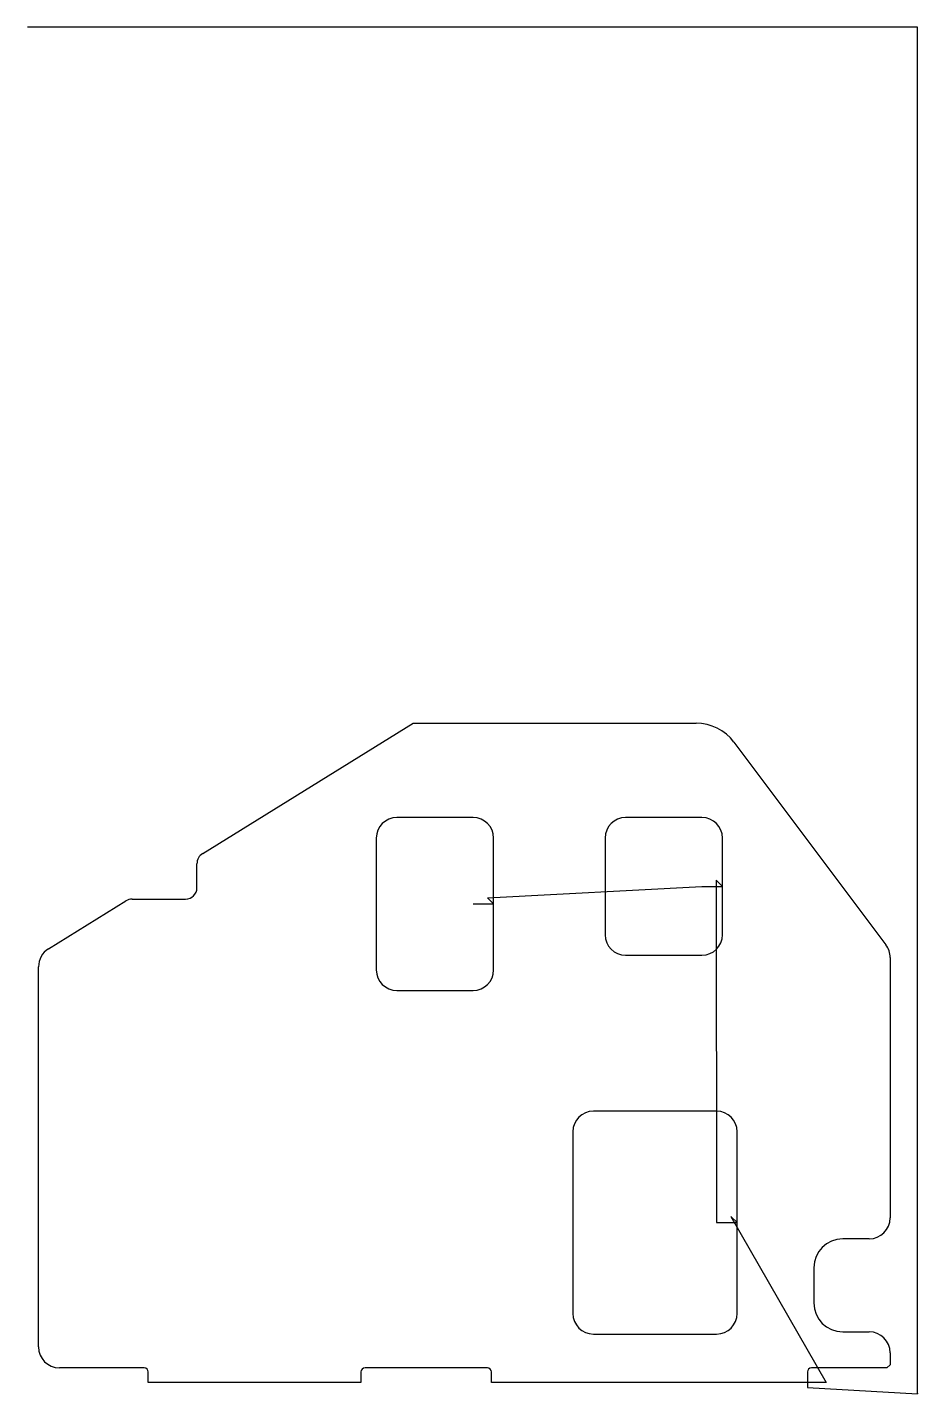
# Model space of a CAD drawing. Header units: metres. Extents: x 0 to 1517, y 0 to 2330.
import ezdxf

# ---------------------------------------------------------------- set-up
doc = ezdxf.new("R2010")
doc.units = ezdxf.units.M

msp = doc.modelspace()

# ---------------------------------------------------------------- linework, layer by layer
at = {"layer": 'TOOL_0'}
for p, q in [((1, 2330.496), (0, 2330.496)), ((1517.433, 2330.496), (1, 2330.496)), ((1517.433, 1), (1517.433, 2330.496)), ((298.828, 921.396), (657.613, 1143.501)), ((657.613, 1143.501), (1139.729, 1143.501)), ((1204.349, 1111.174), (1463.359, 765.53)), ((759.75, 982.751), (629.75, 982.751)), ((1149.75, 982.751), (1019.75, 982.751)), ((594.75, 947.751), (594.75, 722.751)), ((794.75, 835.251), (794.75, 947.751)), ((984.75, 947.751), (984.75, 782.751)), ((1184.75, 865.251), (1184.75, 947.751)), ((289, 862.751), (289, 903.753)), ((784.143, 845.858), (1149.75, 865.251)), ((1149.75, 865.251), (1184.75, 865.251)), ((1184.75, 865.251), (1174.143, 875.858)), ((1174.143, 875.858), (1174.75, 291.751)), ((1184.75, 782.751), (1184.75, 865.251)), ((35.933, 758.651), (167.979, 840.394)), ((178.901, 843.501), (269.75, 843.501)), ((794.75, 835.251), (784.143, 845.858)), ((759.75, 835.251), (794.75, 835.251)), ((794.75, 722.751), (794.75, 835.251)), ((1019.75, 747.751), (1149.75, 747.751)), ((19, 79.751), (19, 728.254)), ((1470.5, 744.092), (1470.5, 299.751)), ((629.75, 687.751), (759.75, 687.751)), ((1174.75, 481.751), (964.75, 481.751)), ((929.75, 446.751), (929.75, 136.751)), ((1209.75, 291.751), (1209.75, 446.751)), ((1174.75, 291.751), (1209.75, 291.751)), ((1209.75, 291.751), (1199.143, 302.358)), ((1199.143, 302.358), (1361.755, 19.001)), ((1209.75, 136.751), (1209.75, 291.751)), ((1434.75, 264.001), (1389.75, 264.001)), ((1340.5, 214.751), (1340.5, 154.751)), ((964.75, 101.751), (1174.75, 101.751)), ((1389.75, 105.501), (1434.75, 105.501)), ((1470.5, 49.44), (1465.061, 44.001)), ((1470.5, 69.751), (1470.5, 49.44)), ((199, 44.001), (54.75, 44.001)), ((206, 19.001), (206, 37.001)), ((568.5, 37.001), (568.5, 19.001)), ((784, 44.001), (575.5, 44.001)), ((791, 19.001), (791, 37.001)), ((1329.5, 37.001), (1329.5, 19.001)), ((1465.061, 44.001), (1336.5, 44.001)), ((568.5, 19.001), (206, 19.001)), ((1329.5, 19.001), (791, 19.001)), ((1361.755, 19.001), (1329.5, 19.001)), ((1329.5, 19.001), (1329.5, 10.523)), ((1329.5, 10.523), (1517.433, 0)), ((1517.433, 0), (1517.433, 1)), ((1517.433, 1), (1517.433, 0)), ((1517.433, 0), (1517.433, 1)), ((1517.433, 0), (1517.433, 0))]:
    msp.add_line(p, q, dxfattribs=at)
for centre, radius, start, end in [((1139.729, 1062.751), 80.75, 36.846057, 90), ((629.75, 947.751), 35, 90, 180), ((759.75, 947.751), 35, 0, 90), ((1019.75, 947.751), 35, 90, 180), ((1149.75, 947.751), 35, 0, 90), ((309.75, 903.753), 20.75, 121.759815, 180), ((269.75, 862.751), 19.25, 270, 0), ((178.901, 822.751), 20.75, 90, 121.759815), ((1019.75, 782.751), 35, 180, 270), ((1149.75, 782.751), 35, 270, 0), ((54.75, 728.254), 35.75, 121.759221, 180), ((1434.75, 744.092), 35.75, 0, 36.845857), ((629.75, 722.751), 35, 180, 270), ((759.75, 722.751), 35, 270, 0), ((964.75, 446.751), 35, 90, 180), ((1174.75, 446.751), 35, 0, 90), ((1434.75, 299.751), 35.75, 270, 0), ((1389.75, 214.751), 49.25, 90, 180), ((1389.75, 154.751), 49.25, 180, 270), ((964.75, 136.751), 35, 180, 270), ((1174.75, 136.751), 35, 270, 0), ((1434.75, 69.751), 35.75, 0, 90), ((54.75, 79.751), 35.75, 180, 270), ((199, 37.001), 7, 0, 90), ((575.5, 37.001), 7, 90, 180), ((784, 37.001), 7, 0, 90), ((1336.5, 37.001), 7, 90, 180)]:
    msp.add_arc(centre, radius, start, end, dxfattribs=at)

doc.saveas('drawing.dxf')
